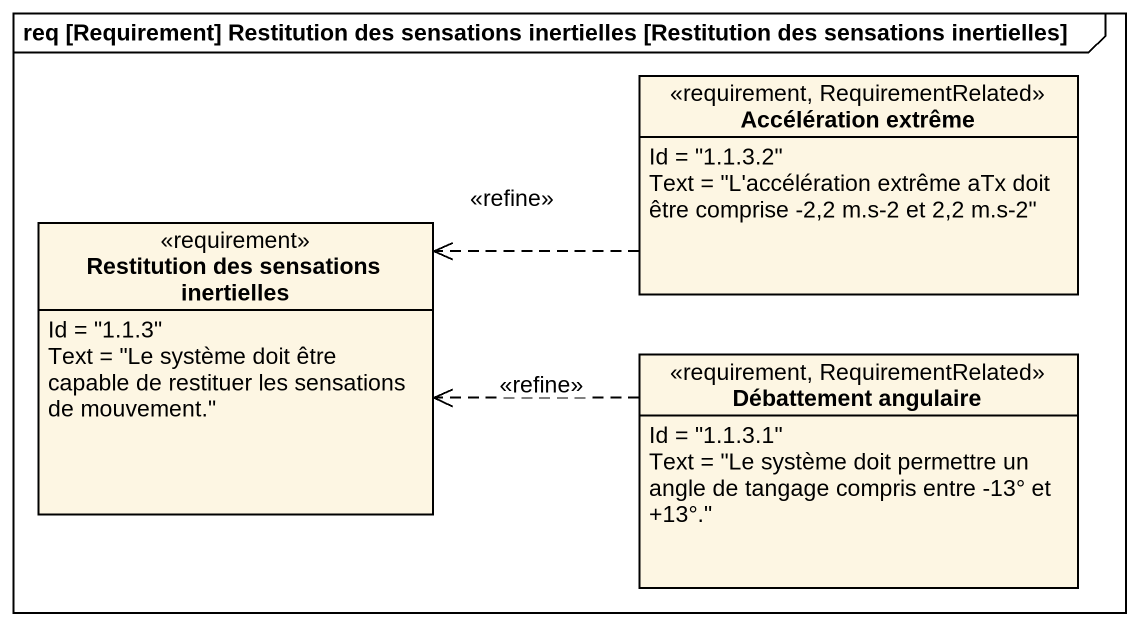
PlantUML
@startuml
mainframe req [Requirement] Restitution des sensations inertielles [Restitution des sensations inertielles]
hide circle
hide empty members
class "Accélération extrême" as Accélération_extrême <<requirement, RequirementRelated>> {
  Id = "1.1.3.2"
  Text = "L'accélération extrême aTx doit être comprise -2,2 m.s-2 et 2,2 m.s-2"
}
class "Restitution des sensations inertielles" as Restitution_des_sensations <<requirement>> {
  Id = "1.1.3"
  Text = "Le système doit être capable de restituer les sensations de mouvement."
}
class "Débattement angulaire" as Débattement_angulaire <<requirement, RequirementRelated>> {
  Id = "1.1.3.1"
  Text = "Le système doit permettre un angle de tangage compris entre -13° et +13°."
}
Accélération_extrême .left.> Restitution_des_sensations : <<refine>>
Débattement_angulaire .left.> Restitution_des_sensations : <<refine>>
@enduml
